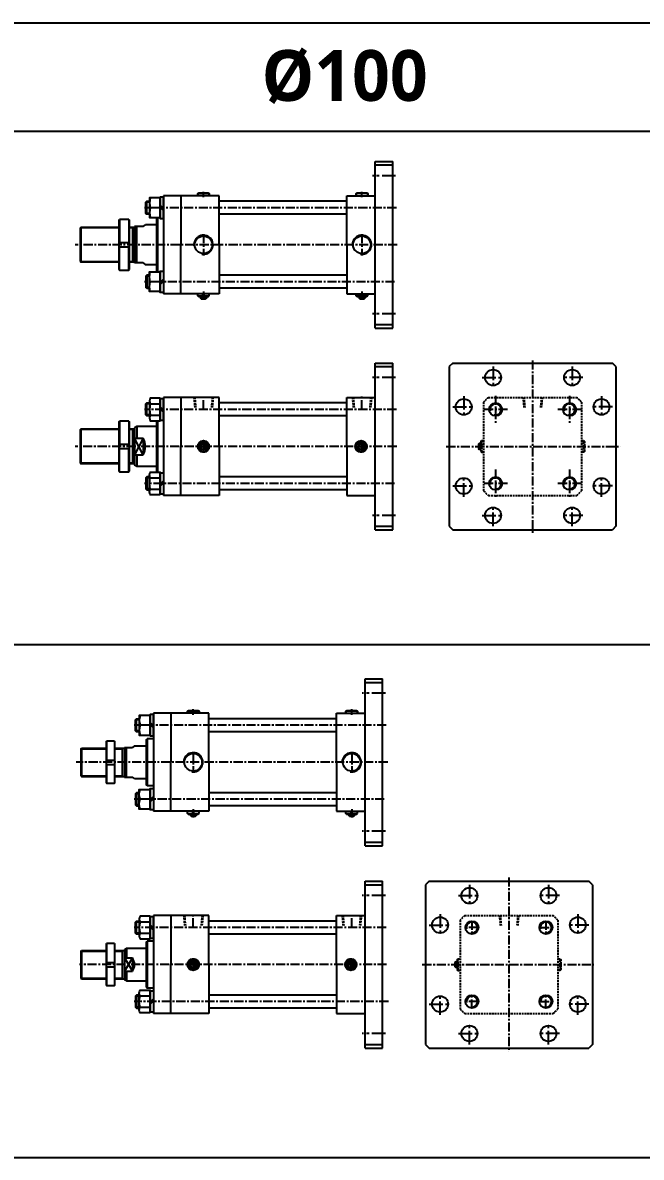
# Model space of a CAD drawing. Extents: x -819 to 29893, y -8942 to 9886.
# Drawn here: x 3051 to 3905, y 2786 to 4350 of the extents above; entities that cross this region are included whole.
import ezdxf

# ---------------------------------------------------------------- set-up
doc = ezdxf.new("R2010")
doc.units = 0
doc.header["$LTSCALE"] = 10
doc.header["$MEASUREMENT"] = 0
for name, pattern in [('CENTER', [2, 1.25, -0.25, 0.25, -0.25]), ('CENTERX2', [4, 2.5, -0.5, 0.5, -0.5]), ('HIDDEN', [0.375, 0.25, -0.125])]:
    doc.linetypes.add(name, pattern=pattern)
doc.layers.get('0').update_dxf_attribs({"linetype": 'CONTINUOUS'})
doc.layers.get('DEFPOINTS').update_dxf_attribs({"linetype": 'CONTINUOUS'})
for name, color, linetype in [('CEN', 1, 'CENTERX2'), ('CENTER', 1, 'CENTER'), ('Line', 7, 'CONTINUOUS'), ('ML', 7, 'CONTINUOUS'), ('THIN', 3, 'CONTINUOUS'), ('외형선', 3, 'CONTINUOUS'), ('중심선', 1, 'CENTER')]:
    doc.layers.add(name, color=color, linetype=linetype)
doc.styles.add('문자', font='romans.shx')

msp = doc.modelspace()

# ---------------------------------------------------------------- linework, layer by layer
for p, q in [((0, 4349.7), (5072.2, 4349.7)), ((5072.2, 4199.7), (0, 4199.7)), ((0, 3492.7), (5072.2, 3492.7)), ((0, 2785.7), (5072.2, 2785.7))]:
    msp.add_line(p, q)
at = {"layer": 'CEN', "color": 1, "linetype": 'CENTER', "ltscale": 1.5}
for p, q in [((3565.8, 4138.6), (3533.8, 4138.6)), ((3565.8, 3948.6), (3533.8, 3948.6)), ((3700.2, 3875.6), (3700.2, 3845.6)), ((3809.2, 3875.6), (3809.2, 3845.6)), ((3565.8, 3860.6), (3533.8, 3860.6)), ((3685.2, 3860.6), (3715.2, 3860.6)), ((3824.2, 3860.6), (3794.2, 3860.6)), ((3659.7, 3835.1), (3659.7, 3805.1)), ((3849.7, 3835.1), (3849.7, 3805.1)), ((3644.7, 3820.1), (3674.7, 3820.1)), ((3864.7, 3820.1), (3834.7, 3820.1)), ((3659.7, 3696.1), (3659.7, 3726.1)), ((3849.7, 3696.1), (3849.7, 3726.1)), ((3644.7, 3711.1), (3674.7, 3711.1)), ((3864.7, 3711.1), (3834.7, 3711.1)), ((3700.2, 3655.6), (3700.2, 3685.6)), ((3809.2, 3655.6), (3809.2, 3685.6)), ((3565.8, 3670.6), (3533.8, 3670.6)), ((3685.2, 3670.6), (3715.2, 3670.6)), ((3824.2, 3670.6), (3794.2, 3670.6)), ((3551.7, 3425.3), (3519.7, 3425.3)), ((3551.7, 3235.3), (3519.7, 3235.3)), ((3667.6, 3161.4), (3667.6, 3131.4)), ((3776.6, 3161.4), (3776.6, 3131.4)), ((3551.7, 3146.4), (3519.7, 3146.4)), ((3652.6, 3146.4), (3682.6, 3146.4)), ((3791.6, 3146.4), (3761.6, 3146.4)), ((3627.1, 3120.9), (3627.1, 3090.9)), ((3817.1, 3120.9), (3817.1, 3090.9)), ((3612.1, 3105.9), (3642.1, 3105.9)), ((3832.1, 3105.9), (3802.1, 3105.9)), ((3627.1, 2981.9), (3627.1, 3011.9)), ((3817.1, 2981.9), (3817.1, 3011.9)), ((3612.1, 2996.9), (3642.1, 2996.9)), ((3832.1, 2996.9), (3802.1, 2996.9)), ((3551.7, 2956.4), (3519.7, 2956.4)), ((3652.6, 2956.4), (3682.6, 2956.4)), ((3667.6, 2941.4), (3667.6, 2971.4)), ((3791.6, 2956.4), (3761.6, 2956.4)), ((3776.6, 2941.4), (3776.6, 2971.4))]:
    msp.add_line(p, q, dxfattribs=at)
at = {"layer": 'CENTER'}
for p, q in [((3703.7, 3835.6), (3703.7, 3797.7)), ((3805.7, 3835.6), (3805.7, 3797.7)), ((3720.2, 3816.6), (3687.3, 3816.6)), ((3822.2, 3816.6), (3789.3, 3816.6)), ((3703.7, 3733.6), (3703.7, 3695.7)), ((3805.7, 3733.6), (3805.7, 3695.7)), ((3720.2, 3714.6), (3687.3, 3714.6)), ((3822.2, 3714.6), (3789.3, 3714.6)), ((3679.3, 3102.4), (3662.9, 3102.4)), ((3671.1, 3111.8), (3671.1, 3092.9)), ((3764.9, 3102.4), (3781.3, 3102.4)), ((3773.1, 3111.8), (3773.1, 3092.9)), ((3671.1, 2990.9), (3671.1, 3009.8)), ((3773.1, 2990.9), (3773.1, 3009.8)), ((3679.3, 3000.4), (3662.9, 3000.4)), ((3764.9, 3000.4), (3781.3, 3000.4))]:
    msp.add_line(p, q, dxfattribs=at)
at = {"layer": 'DEFPOINTS', "color": 0, "linetype": 'ByBlock'}
for p in [(3561.8, 3880.6), (3547.7, 3166.4)]:
    msp.add_point(p, dxfattribs=at)
at = {"layer": 'Line', "color": 6, "linetype": 'HIDDEN'}
for p, q in [((3287.6, 3833.1), (3288.9, 3819.1)), ((3288.8, 3833.1), (3290.1, 3818.6)), ((3312.9, 3833.1), (3311.6, 3818.6)), ((3314.1, 3833.1), (3312.8, 3819.1)), ((3506.1, 3833.1), (3507.4, 3819.1)), ((3507.3, 3833.1), (3508.6, 3818.6)), ((3531.4, 3833.1), (3530.1, 3818.6)), ((3532.6, 3833.1), (3531.3, 3819.1)), ((3741.5, 3833.1), (3742.7, 3819.1)), ((3742.7, 3833.1), (3743.9, 3818.6)), ((3766.8, 3833.1), (3765.5, 3818.6)), ((3767.9, 3833.1), (3766.7, 3819.1)), ((3273.5, 3118.9), (3274.7, 3104.9)), ((3274.7, 3118.9), (3275.9, 3104.3)), ((3298.8, 3118.9), (3297.5, 3104.3)), ((3299.9, 3118.9), (3298.7, 3104.9)), ((3492, 3118.9), (3493.2, 3104.9)), ((3493.2, 3118.9), (3494.4, 3104.3)), ((3517.3, 3118.9), (3516, 3104.3)), ((3518.4, 3118.9), (3517.2, 3104.9)), ((3708.9, 3118.9), (3710.1, 3104.9)), ((3710.1, 3118.9), (3711.3, 3104.3)), ((3734.2, 3118.9), (3732.9, 3104.3)), ((3735.3, 3118.9), (3734.1, 3104.9))]:
    msp.add_line(p, q, dxfattribs=at)
at = {"layer": 'ML'}
for p, q in [((3537.8, 4158.6), (3561.8, 4158.6)), ((3537.8, 4153.6), (3561.8, 4153.6)), ((3561.8, 3928.6), (3561.8, 4158.6)), ((3292.8, 4114.1), (3293.8, 4115.1)), ((3308.8, 4114.1), (3292.8, 4114.1)), ((3292.8, 4111.1), (3292.8, 4114.1)), ((3293.8, 4115.1), (3307.8, 4115.1)), ((3307.8, 4115.1), (3308.8, 4114.1)), ((3308.8, 4114.1), (3308.8, 4111.1)), ((3511.3, 4114.1), (3512.3, 4115.1)), ((3527.3, 4114.1), (3511.3, 4114.1)), ((3511.3, 4111.1), (3511.3, 4114.1)), ((3512.3, 4115.1), (3526.3, 4115.1)), ((3526.3, 4115.1), (3527.3, 4114.1)), ((3527.3, 4114.1), (3527.3, 4111.1)), ((3222.6, 4085.6), (3222.6, 4103.6)), ((3241.2, 4098.2), (3245.8, 4093.6)), ((3245.8, 4111.1), (3245.8, 3976.1)), ((3269.8, 4111.1), (3245.8, 4111.1)), ((3504.9, 4111.1), (3531.3, 4111.1)), ((3241.2, 4094.6), (3227.5, 4094.6)), ((3241.2, 4095.6), (3245.8, 4091)), ((3130.8, 4066.6), (3131.8, 4067.6)), ((3130.8, 4066.6), (3130.8, 4020.6)), ((3131.8, 4067.6), (3131.8, 4019.6)), ((3183.9, 4077.6), (3184.9, 4078.6)), ((3183.9, 4077.6), (3183.9, 4009.6)), ((3184.9, 4078.6), (3184.9, 4046.6)), ((3197.9, 4078.6), (3184.9, 4078.6)), ((3197.9, 4078.6), (3197.9, 4046.6)), ((3197.9, 4078.6), (3198.9, 4077.6)), ((3198.9, 4009.6), (3198.9, 4077.6)), ((3202.8, 4067.6), (3202.8, 4019.6)), ((3205.8, 4068.6), (3205.8, 4018.6)), ((3208.8, 4018.6), (3208.8, 4068.6)), ((3217.8, 4068.6), (3220.8, 4071.1)), ((3235.8, 4081.1), (3235.8, 4006.1)), ((3237.3, 4081.1), (3237.3, 4006.1)), ((3183.9, 4046.6), (3198.9, 4046.6)), ((3183.9, 4040.6), (3198.9, 4040.6)), ((3184.9, 4008.6), (3184.9, 4040.6)), ((3197.9, 4008.6), (3197.9, 4040.6)), ((3130.8, 4020.6), (3131.8, 4019.6)), ((3183.9, 4009.6), (3184.9, 4008.6)), ((3184.9, 4008.6), (3197.9, 4008.6)), ((3197.9, 4008.6), (3198.9, 4009.6)), ((3217.8, 4018.6), (3220.8, 4016.1)), ((3222.6, 4001.6), (3222.6, 3983.6)), ((3241.2, 3992.6), (3227.5, 3992.6)), ((3241.2, 3991.6), (3245.8, 3996.2)), ((3241.2, 3989), (3245.8, 3993.6)), ((3269.8, 3976.1), (3245.8, 3976.1)), ((3292.8, 3973.1), (3292.8, 3976.1)), ((3292.8, 3973.1), (3300, 3973.1)), ((3293.8, 3972.1), (3292.8, 3973.1)), ((3300, 3972.1), (3300, 3976.1)), ((3301.7, 3972.1), (3301.7, 3976.1)), ((3301.7, 3973.1), (3308.8, 3973.1)), ((3307.8, 3972.1), (3308.8, 3973.1)), ((3308.8, 3973.1), (3308.8, 3976.1)), ((3511.3, 3973.1), (3511.3, 3976.1)), ((3512.3, 3972.1), (3511.3, 3973.1)), ((3511.3, 3973.1), (3518.5, 3973.1)), ((3518.5, 3972.1), (3518.5, 3976.1)), ((3520.2, 3972.1), (3520.2, 3976.1)), ((3520.2, 3973.1), (3527.3, 3973.1)), ((3526.3, 3972.1), (3527.3, 3973.1)), ((3527.3, 3973.1), (3527.3, 3976.1)), ((3293.8, 3972.1), (3307.8, 3972.1)), ((3296.8, 3972.1), (3296.8, 3970.1)), ((3296.8, 3970.1), (3304.8, 3970.1)), ((3297.8, 3969.1), (3296.8, 3970.1)), ((3297.8, 3969.1), (3303.8, 3969.1)), ((3303.8, 3969.1), (3304.8, 3970.1)), ((3304.8, 3972.1), (3304.8, 3970.1)), ((3512.3, 3972.1), (3526.3, 3972.1)), ((3515.3, 3972.1), (3515.3, 3970.1)), ((3515.3, 3970.1), (3523.3, 3970.1)), ((3516.3, 3969.1), (3515.3, 3970.1)), ((3516.3, 3969.1), (3522.3, 3969.1)), ((3522.3, 3969.1), (3523.3, 3970.1)), ((3523.3, 3972.1), (3523.3, 3970.1)), ((3537.8, 3933.6), (3561.8, 3933.6)), ((3537.8, 3928.6), (3561.8, 3928.6)), ((3537.8, 3880.6), (3561.8, 3880.6)), ((3561.8, 3650.6), (3561.8, 3880.6)), ((3644.7, 3880.6), (3639.7, 3875.6)), ((3644.7, 3880.6), (3864.7, 3880.6)), ((3869.7, 3875.6), (3864.7, 3880.6)), ((3537.8, 3875.6), (3561.8, 3875.6)), ((3639.7, 3875.6), (3639.7, 3655.6)), ((3869.7, 3875.6), (3869.7, 3655.6)), ((3269.8, 3833.1), (3245.8, 3833.1)), ((3245.8, 3833.1), (3245.8, 3698.1)), ((3504.9, 3833.1), (3531.3, 3833.1)), ((3222.6, 3807.6), (3222.6, 3825.6)), ((3226.2, 3828.3), (3226.2, 3804.9)), ((3227.5, 3824.4), (3241.2, 3824.4)), ((3241.2, 3820.2), (3245.8, 3815.6)), ((3241.2, 3817.6), (3245.8, 3813)), ((3183.9, 3799.6), (3184.9, 3800.6)), ((3197.9, 3800.6), (3184.9, 3800.6)), ((3184.9, 3800.6), (3184.9, 3768.6)), ((3197.9, 3800.6), (3198.9, 3799.6)), ((3197.9, 3800.6), (3197.9, 3768.6)), ((3227.5, 3808.8), (3241.2, 3808.8)), ((3235.8, 3801), (3235.8, 3730.2)), ((3237.3, 3801), (3237.3, 3730.2)), ((3130.8, 3788.6), (3131.8, 3789.6)), ((3130.8, 3788.6), (3130.8, 3742.6)), ((3131.8, 3789.6), (3131.8, 3741.6)), ((3183.9, 3799.6), (3183.9, 3731.6)), ((3198.9, 3731.6), (3198.9, 3799.6)), ((3202.8, 3789.6), (3202.8, 3741.6)), ((3208.8, 3793.1), (3205.8, 3791.4)), ((3205.8, 3791.4), (3205.8, 3739.9)), ((3208.8, 3793.1), (3208.8, 3777.2)), ((3205.8, 3777.2), (3217.8, 3777.2)), ((3217.8, 3777.2), (3217.8, 3754.1)), ((3300, 3772.6), (3293.9, 3766.5)), ((3301.7, 3772.6), (3307.8, 3766.5)), ((3517.3, 3772.6), (3511.1, 3766.5)), ((3518.9, 3772.6), (3525, 3766.5)), ((3183.9, 3768.6), (3198.9, 3768.6)), ((3183.9, 3762.6), (3198.9, 3762.6)), ((3184.9, 3730.6), (3184.9, 3762.6)), ((3197.9, 3730.6), (3197.9, 3762.6)), ((3205.8, 3754.1), (3217.8, 3754.1)), ((3208.8, 3754.1), (3208.8, 3738.1)), ((3293.9, 3764.8), (3300, 3758.7)), ((3307.8, 3764.8), (3301.7, 3758.7)), ((3511.1, 3764.8), (3517.3, 3758.7)), ((3525, 3764.8), (3518.9, 3758.7)), ((3130.8, 3742.6), (3131.8, 3741.6)), ((3208.8, 3738.1), (3205.8, 3739.9)), ((3183.9, 3731.6), (3184.9, 3730.6)), ((3184.9, 3730.6), (3197.9, 3730.6)), ((3197.9, 3730.6), (3198.9, 3731.6)), ((3222.6, 3723.6), (3222.6, 3705.6)), ((3226.2, 3702.9), (3226.2, 3726.3)), ((3227.5, 3722.4), (3241.2, 3722.4)), ((3227.5, 3706.8), (3241.2, 3706.8)), ((3241.2, 3713.6), (3245.8, 3718.2)), ((3241.2, 3711), (3245.8, 3715.6)), ((3269.8, 3698.1), (3245.8, 3698.1)), ((3537.8, 3655.6), (3561.8, 3655.6)), ((3537.8, 3650.6), (3561.8, 3650.6)), ((3639.7, 3655.6), (3644.7, 3650.6)), ((3644.7, 3650.6), (3864.7, 3650.6)), ((3869.7, 3655.6), (3864.7, 3650.6)), ((3523.7, 3445.3), (3547.7, 3445.3)), ((3547.7, 3215.3), (3547.7, 3445.3)), ((3523.7, 3440.3), (3547.7, 3440.3)), ((3231.7, 3397.8), (3231.7, 3262.8)), ((3255.7, 3397.8), (3231.7, 3397.8)), ((3278.7, 3400.8), (3279.7, 3401.8)), ((3294.7, 3400.8), (3278.7, 3400.8)), ((3278.7, 3397.8), (3278.7, 3400.8)), ((3279.7, 3401.8), (3293.7, 3401.8)), ((3293.7, 3401.8), (3294.7, 3400.8)), ((3294.7, 3400.8), (3294.7, 3397.8)), ((3490.7, 3397.8), (3517.2, 3397.8)), ((3497.2, 3400.8), (3498.2, 3401.8)), ((3513.2, 3400.8), (3497.2, 3400.8)), ((3497.2, 3397.8), (3497.2, 3400.8)), ((3498.2, 3401.8), (3512.2, 3401.8)), ((3512.2, 3401.8), (3513.2, 3400.8)), ((3513.2, 3400.8), (3513.2, 3397.8)), ((3208.5, 3372.3), (3208.5, 3390.3)), ((3227.1, 3381.3), (3213.3, 3381.3)), ((3227.1, 3384.9), (3231.7, 3380.3)), ((3227.1, 3382.3), (3231.7, 3377.7)), ((3221.7, 3361.3), (3223.2, 3362.8)), ((3223.2, 3362.8), (3223.2, 3297.8)), ((3131.7, 3348.8), (3132.7, 3349.8)), ((3131.7, 3348.8), (3131.7, 3311.8)), ((3132.7, 3349.8), (3132.7, 3310.8)), ((3166.6, 3358.8), (3167.1, 3359.3)), ((3166.6, 3358.8), (3166.6, 3301.8)), ((3167.1, 3359.3), (3167.1, 3333.3)), ((3178.1, 3359.3), (3167.1, 3359.3)), ((3178.1, 3359.3), (3178.1, 3333.3)), ((3178.1, 3359.3), (3178.6, 3358.8)), ((3178.6, 3301.8), (3178.6, 3358.8)), ((3188.7, 3349.8), (3188.7, 3310.8)), ((3191.7, 3350.8), (3191.7, 3309.8)), ((3194.7, 3309.8), (3194.7, 3350.8)), ((3205.7, 3352.8), (3202.7, 3350.8)), ((3221.7, 3361.3), (3221.7, 3299.3)), ((3166.6, 3333.3), (3178.6, 3333.3)), ((3166.6, 3327.3), (3178.6, 3327.3)), ((3167.1, 3327.3), (3167.1, 3301.3)), ((3178.1, 3327.3), (3178.1, 3301.3)), ((3131.7, 3311.8), (3132.7, 3310.8)), ((3166.6, 3301.8), (3167.1, 3301.3)), ((3167.1, 3301.3), (3178.1, 3301.3)), ((3178.1, 3301.3), (3178.6, 3301.8)), ((3205.7, 3307.8), (3202.7, 3309.8)), ((3208.5, 3288.3), (3208.5, 3270.3)), ((3223.2, 3297.8), (3221.7, 3299.3)), ((3227.1, 3279.3), (3213.3, 3279.3)), ((3227.1, 3278.3), (3231.7, 3282.9)), ((3227.1, 3275.7), (3231.7, 3280.3)), ((3255.7, 3262.8), (3231.7, 3262.8)), ((3278.7, 3259.8), (3278.7, 3262.8)), ((3278.7, 3259.8), (3285.9, 3259.8)), ((3279.7, 3258.8), (3278.7, 3259.8)), ((3279.7, 3258.8), (3293.7, 3258.8)), ((3282.7, 3258.8), (3282.7, 3256.8)), ((3282.7, 3256.8), (3290.7, 3256.8)), ((3283.7, 3255.8), (3282.7, 3256.8)), ((3283.7, 3255.8), (3289.7, 3255.8)), ((3285.9, 3258.8), (3285.9, 3262.8)), ((3287.5, 3258.8), (3287.5, 3262.8)), ((3287.5, 3259.8), (3294.7, 3259.8)), ((3289.7, 3255.8), (3290.7, 3256.8)), ((3290.7, 3258.8), (3290.7, 3256.8)), ((3293.7, 3258.8), (3294.7, 3259.8)), ((3294.7, 3259.8), (3294.7, 3262.8)), ((3497.2, 3259.8), (3497.2, 3262.8)), ((3498.2, 3258.8), (3497.2, 3259.8)), ((3497.2, 3259.8), (3504.4, 3259.8)), ((3498.2, 3258.8), (3512.2, 3258.8)), ((3501.2, 3258.8), (3501.2, 3256.8)), ((3501.2, 3256.8), (3509.2, 3256.8)), ((3502.2, 3255.8), (3501.2, 3256.8)), ((3502.2, 3255.8), (3508.2, 3255.8)), ((3504.4, 3258.8), (3504.4, 3262.8)), ((3506, 3258.8), (3506, 3262.8)), ((3506, 3259.8), (3513.2, 3259.8)), ((3508.2, 3255.8), (3509.2, 3256.8)), ((3509.2, 3258.8), (3509.2, 3256.8)), ((3512.2, 3258.8), (3513.2, 3259.8)), ((3513.2, 3259.8), (3513.2, 3262.8)), ((3523.7, 3220.3), (3547.7, 3220.3)), ((3523.7, 3215.3), (3547.7, 3215.3)), ((3523.7, 3166.4), (3547.7, 3166.4)), ((3523.7, 3161.4), (3547.7, 3161.4)), ((3547.7, 2936.4), (3547.7, 3166.4)), ((3612.1, 3166.4), (3607.1, 3161.4)), ((3607.1, 3161.4), (3607.1, 2941.4)), ((3612.1, 3166.4), (3832.1, 3166.4)), ((3837.1, 3161.4), (3832.1, 3166.4)), ((3837.1, 3161.4), (3837.1, 2941.4)), ((3212.1, 3114.1), (3212.1, 3090.7)), ((3255.7, 3118.9), (3231.7, 3118.9)), ((3231.7, 3118.9), (3231.7, 2983.9)), ((3490.7, 3118.9), (3517.2, 3118.9)), ((3208.5, 3093.4), (3208.5, 3111.4)), ((3213.3, 3110.2), (3227.1, 3110.2)), ((3227.1, 3106), (3231.7, 3101.4)), ((3227.1, 3103.4), (3231.7, 3098.8)), ((3213.3, 3094.6), (3227.1, 3094.6)), ((3221.7, 3082.4), (3223.2, 3083.9)), ((3221.7, 3082.4), (3221.7, 3020.4)), ((3223.2, 3083.9), (3223.2, 3018.9)), ((3131.7, 3069.9), (3132.7, 3070.9)), ((3131.7, 3069.9), (3131.7, 3032.9)), ((3132.7, 3070.9), (3132.7, 3031.9)), ((3166.6, 3079.9), (3167.1, 3080.4)), ((3166.6, 3079.9), (3166.6, 3022.9)), ((3167.1, 3080.4), (3167.1, 3054.4)), ((3178.1, 3080.4), (3167.1, 3080.4)), ((3178.1, 3080.4), (3178.1, 3054.4)), ((3178.1, 3080.4), (3178.6, 3079.9)), ((3178.6, 3022.9), (3178.6, 3079.9)), ((3188.7, 3070.9), (3188.7, 3031.9)), ((3194.7, 3073.9), (3191.7, 3072.1)), ((3191.7, 3072.1), (3191.7, 3030.6)), ((3194.7, 3073.9), (3194.7, 3060.6)), ((3166.6, 3054.4), (3178.6, 3054.4)), ((3191.7, 3060.6), (3202.7, 3060.6)), ((3202.7, 3060.6), (3202.7, 3042.1)), ((3285.9, 3058.3), (3279.8, 3052.2)), ((3279.8, 3050.5), (3285.9, 3044.4)), ((3287.5, 3058.3), (3293.7, 3052.2)), ((3293.7, 3050.5), (3287.5, 3044.4)), ((3503.1, 3058.3), (3497, 3052.2)), ((3497, 3050.5), (3503.1, 3044.4)), ((3504.8, 3058.3), (3510.9, 3052.2)), ((3510.9, 3050.5), (3504.8, 3044.4)), ((3166.6, 3048.4), (3178.6, 3048.4)), ((3167.1, 3048.4), (3167.1, 3022.4)), ((3178.1, 3048.4), (3178.1, 3022.4)), ((3191.7, 3042.1), (3202.7, 3042.1)), ((3194.7, 3042.1), (3194.7, 3028.9)), ((3131.7, 3032.9), (3132.7, 3031.9)), ((3166.6, 3022.9), (3167.1, 3022.4)), ((3167.1, 3022.4), (3178.1, 3022.4)), ((3178.1, 3022.4), (3178.6, 3022.9)), ((3194.7, 3028.9), (3191.7, 3030.6)), ((3221.7, 3020.4), (3223.2, 3018.9)), ((3208.5, 3009.4), (3208.5, 2991.4)), ((3212.1, 2988.7), (3212.1, 3012.1)), ((3213.3, 3008.2), (3227.1, 3008.2)), ((3227.1, 2999.4), (3231.7, 3004)), ((3213.3, 2992.6), (3227.1, 2992.6)), ((3227.1, 2996.8), (3231.7, 3001.4)), ((3255.7, 2983.9), (3231.7, 2983.9)), ((3523.7, 2941.4), (3547.7, 2941.4)), ((3607.1, 2941.4), (3612.1, 2936.4)), ((3837.1, 2941.4), (3832.1, 2936.4)), ((3523.7, 2936.4), (3547.7, 2936.4)), ((3612.1, 2936.4), (3832.1, 2936.4))]:
    msp.add_line(p, q, dxfattribs=at)
at = {"layer": 'ML', "color": 2}
for p, q in [((3293.3, 4111.1), (3293.3, 4114.6)), ((3308.3, 4114.6), (3308.3, 4111.1)), ((3511.8, 4111.1), (3511.8, 4114.6)), ((3526.8, 4114.6), (3526.8, 4111.1)), ((3202.8, 4066.8), (3204.1, 4067.6)), ((3202.8, 4020.3), (3204.1, 4019.6)), ((3297.3, 3972.1), (3297.3, 3969.6)), ((3304.3, 3972.1), (3304.3, 3969.6)), ((3515.8, 3972.1), (3515.8, 3969.6)), ((3522.8, 3972.1), (3522.8, 3969.6)), ((3561.8, 3842.6), (3561.8, 3843)), ((3202.8, 3788.9), (3204.1, 3789.6)), ((3217.8, 3777.2), (3205.8, 3754.1)), ((3217.8, 3754.1), (3205.8, 3777.2)), ((3202.8, 3742.4), (3204.1, 3741.6)), ((3279.2, 3397.8), (3279.2, 3401.3)), ((3294.2, 3401.3), (3294.2, 3397.8)), ((3497.7, 3397.8), (3497.7, 3401.3)), ((3512.7, 3401.3), (3512.7, 3397.8)), ((3188.7, 3349), (3190, 3349.8)), ((3188.7, 3311.5), (3190, 3310.8)), ((3283.2, 3258.8), (3283.2, 3256.3)), ((3290.2, 3258.8), (3290.2, 3256.3)), ((3501.7, 3258.8), (3501.7, 3256.3)), ((3508.7, 3258.8), (3508.7, 3256.3)), ((3188.7, 3070.1), (3190, 3070.9)), ((3191.7, 3060.6), (3202.7, 3042.1)), ((3202.7, 3060.6), (3191.7, 3042.1)), ((3188.7, 3032.6), (3190, 3031.9))]:
    msp.add_line(p, q, dxfattribs=at)
at = {"layer": 'ML', "color": 1, "linetype": 'CENTER'}
for p, q in [((3300.8, 4109), (3300.8, 4116.7)), ((3519.3, 4109), (3519.3, 4116.7)), ((3300.8, 4058.1), (3300.8, 4029)), ((3519.3, 4058.1), (3519.3, 4029)), ((3300.8, 3979.1), (3300.8, 3967.5)), ((3519.3, 3979.1), (3519.3, 3967.5)), ((3754.7, 3884.1), (3754.7, 3645.8)), ((3300.8, 3817), (3300.8, 3834.9)), ((3519.3, 3817), (3519.3, 3834.9)), ((3300.8, 3774.4), (3300.8, 3756.8)), ((3518.1, 3774.4), (3518.1, 3756.8)), ((3292, 3765.6), (3309.6, 3765.6)), ((3509.3, 3765.6), (3526.9, 3765.6)), ((3635.7, 3765.6), (3875.9, 3765.6)), ((3286.7, 3395.7), (3286.7, 3403.4)), ((3505.2, 3395.7), (3505.2, 3403.4)), ((3286.7, 3344.8), (3286.7, 3315.8)), ((3505.2, 3344.8), (3505.2, 3315.8)), ((3286.7, 3265.8), (3286.7, 3254.2)), ((3505.2, 3265.8), (3505.2, 3254.2)), ((3722.1, 3171.6), (3722.1, 2931.4)), ((3286.7, 3102.7), (3286.7, 3120.6)), ((3505.2, 3102.7), (3505.2, 3120.6)), ((3277.9, 3051.4), (3295.5, 3051.4)), ((3286.7, 3060.2), (3286.7, 3042.6)), ((3495.2, 3051.4), (3512.8, 3051.4)), ((3504, 3060.2), (3504, 3042.6)), ((3602.6, 3051.4), (3839.1, 3051.4))]:
    msp.add_line(p, q, dxfattribs=at)
at = {"layer": 'ML', "color": 6, "linetype": 'HIDDEN'}
for p, q in [((3693.7, 3833.1), (3815.7, 3833.1)), ((3687.2, 3826.7), (3687.2, 3704.6)), ((3822.2, 3826.7), (3822.2, 3704.6)), ((3680.2, 3768.6), (3681.2, 3769.6)), ((3683.2, 3769.6), (3681.2, 3769.6)), ((3681.2, 3769.6), (3681.2, 3761.6)), ((3683.2, 3772.6), (3684.2, 3773.6)), ((3683.2, 3772.6), (3683.2, 3758.6)), ((3684.2, 3773.6), (3687.2, 3773.6)), ((3684.2, 3773.6), (3684.2, 3766.5)), ((3822.2, 3773.6), (3825.2, 3773.6)), ((3822.2, 3773.1), (3825.7, 3773.1)), ((3825.2, 3757.6), (3825.2, 3773.6)), ((3825.2, 3773.6), (3826.2, 3772.6)), ((3826.2, 3772.6), (3826.2, 3758.6)), ((3680.2, 3768.6), (3680.2, 3762.6)), ((3680.2, 3762.6), (3681.2, 3761.6)), ((3683.2, 3769.1), (3680.7, 3769.1)), ((3683.2, 3762.1), (3680.7, 3762.1)), ((3683.2, 3761.6), (3681.2, 3761.6)), ((3683.2, 3766.5), (3687.2, 3766.5)), ((3683.2, 3764.8), (3687.2, 3764.8)), ((3683.2, 3758.6), (3684.2, 3757.6)), ((3684.2, 3764.8), (3684.2, 3757.6)), ((3684.2, 3757.6), (3687.2, 3757.6)), ((3825.7, 3758.1), (3822.2, 3758.1)), ((3825.2, 3757.6), (3822.2, 3757.6)), ((3826.2, 3758.6), (3825.2, 3757.6)), ((3693.7, 3698.1), (3815.7, 3698.1)), ((3654.6, 3112.4), (3654.6, 2990.3)), ((3661.1, 3118.9), (3783.2, 3118.9)), ((3789.6, 3112.4), (3789.6, 2990.3)), ((3647.6, 3054.4), (3648.6, 3055.4)), ((3647.6, 3054.4), (3647.6, 3048.4)), ((3650.6, 3054.9), (3648.1, 3054.9)), ((3650.6, 3055.4), (3648.6, 3055.4)), ((3648.6, 3055.4), (3648.6, 3047.4)), ((3650.6, 3058.4), (3651.6, 3059.4)), ((3650.6, 3058.4), (3650.6, 3044.4)), ((3650.6, 3052.2), (3654.6, 3052.2)), ((3650.6, 3050.5), (3654.6, 3050.5)), ((3651.6, 3059.4), (3654.6, 3059.4)), ((3651.6, 3059.4), (3651.6, 3052.2)), ((3651.6, 3050.5), (3651.6, 3043.4)), ((3789.6, 3059.4), (3792.6, 3059.4)), ((3789.6, 3058.9), (3793.1, 3058.9)), ((3792.6, 3043.4), (3792.6, 3059.4)), ((3792.6, 3059.4), (3793.6, 3058.4)), ((3793.6, 3058.4), (3793.6, 3044.4)), ((3647.6, 3048.4), (3648.6, 3047.4)), ((3650.6, 3047.9), (3648.1, 3047.9)), ((3650.6, 3047.4), (3648.6, 3047.4)), ((3650.6, 3044.4), (3651.6, 3043.4)), ((3651.6, 3043.4), (3654.6, 3043.4)), ((3793.1, 3043.9), (3789.6, 3043.9)), ((3792.6, 3043.4), (3789.6, 3043.4)), ((3793.6, 3044.4), (3792.6, 3043.4)), ((3661.1, 2983.9), (3783.2, 2983.9))]:
    msp.add_line(p, q, dxfattribs=at)
at = {"layer": 'ML'}
for points in [[(3226.2, 4085.6), (3222.6, 4085.6), (3221.2, 4086.9), (3221.2, 4102.2), (3222.6, 4103.6), (3226.2, 4103.6)], [(3245.8, 4079.8), (3245.8, 4109.4), (3241.2, 4109.4), (3241.2, 4079.8), (3245.8, 4079.8)], [(3245.8, 4007.4), (3245.8, 3977.8), (3241.2, 3977.8), (3241.2, 4007.4), (3245.8, 4007.4)], [(3226.2, 4001.6), (3222.6, 4001.6), (3221.2, 4000.2), (3221.2, 3984.9), (3222.6, 3983.6), (3226.2, 3983.6)], [(3226.2, 3807.6), (3222.6, 3807.6), (3221.2, 3809), (3221.2, 3824.3), (3222.6, 3825.6), (3226.2, 3825.6)], [(3245.8, 3801.8), (3245.8, 3831.4), (3241.2, 3831.4), (3241.2, 3801.8), (3245.8, 3801.8)], [(3226.2, 3723.6), (3222.6, 3723.6), (3221.2, 3722.3), (3221.2, 3707), (3222.6, 3705.6), (3226.2, 3705.6)], [(3245.8, 3729.4), (3245.8, 3699.8), (3241.2, 3699.8), (3241.2, 3729.4), (3245.8, 3729.4)], [(3231.7, 3366.5), (3231.7, 3396.1), (3227.1, 3396.1), (3227.1, 3366.5), (3231.7, 3366.5)], [(3212.1, 3372.3), (3208.5, 3372.3), (3207.1, 3373.7), (3207.1, 3388.9), (3208.5, 3390.3), (3212.1, 3390.3)], [(3212.1, 3288.3), (3208.5, 3288.3), (3207.1, 3286.9), (3207.1, 3271.7), (3208.5, 3270.3), (3212.1, 3270.3)], [(3231.7, 3294.1), (3231.7, 3264.5), (3227.1, 3264.5), (3227.1, 3294.1), (3231.7, 3294.1)], [(3231.7, 3087.6), (3231.7, 3117.2), (3227.1, 3117.2), (3227.1, 3087.6), (3231.7, 3087.6)], [(3212.1, 3093.4), (3208.5, 3093.4), (3207.1, 3094.7), (3207.1, 3110), (3208.5, 3111.4), (3212.1, 3111.4)], [(3212.1, 3009.4), (3208.5, 3009.4), (3207.1, 3008), (3207.1, 2992.7), (3208.5, 2991.4), (3212.1, 2991.4)], [(3231.7, 3015.2), (3231.7, 2985.6), (3227.1, 2985.6), (3227.1, 3015.2), (3231.7, 3015.2)]]:
    msp.add_lwpolyline(points, dxfattribs=at)
for points in [[(3227.5, 4108.1, 0.178633), (3227.5, 4094.6, 0.178633), (3227.5, 4081.1)], [(3227.5, 3979.1, -0.178633), (3227.5, 3992.6, -0.178633), (3227.5, 4006.1)], [(3241.2, 3832.2), (3227.5, 3832.2, 0.309401), (3227.5, 3824.4, 0.154701), (3227.5, 3808.8, 0.309401), (3227.5, 3801), (3241.2, 3801), (3241.2, 3832.2)], [(3241.2, 3699), (3227.5, 3699, -0.309401), (3227.5, 3706.8, -0.154701), (3227.5, 3722.4, -0.309401), (3227.5, 3730.2), (3241.2, 3730.2), (3241.2, 3699)], [(3213.3, 3394.8, 0.178633), (3213.3, 3381.3, 0.178633), (3213.3, 3367.8)], [(3213.3, 3265.8, -0.178633), (3213.3, 3279.3, -0.178633), (3213.3, 3292.8)], [(3227.1, 3118), (3213.3, 3118, 0.309401), (3213.3, 3110.2, 0.154701), (3213.3, 3094.6, 0.309401), (3213.3, 3086.8), (3227.1, 3086.8), (3227.1, 3118)], [(3227.1, 2984.8), (3213.3, 2984.8, -0.309401), (3213.3, 2992.6, -0.154701), (3213.3, 3008.2, -0.309401), (3213.3, 3016), (3227.1, 3016), (3227.1, 2984.8)]]:
    msp.add_lwpolyline(points, format="xyb", dxfattribs=at)
for points in [[(3241.2, 4108.1), (3226.2, 4108.1), (3226.2, 4081.1), (3241.2, 4081.1)], [(3241.2, 3979.1), (3226.2, 3979.1), (3226.2, 4006.1), (3241.2, 4006.1)], [(3227.1, 3394.8), (3212.1, 3394.8), (3212.1, 3367.8), (3227.1, 3367.8)], [(3227.1, 3265.8), (3212.1, 3265.8), (3212.1, 3292.8), (3227.1, 3292.8)]]:
    msp.add_lwpolyline(points, close=True, dxfattribs=at)
for centre, radius in [((3300.8, 4043.6), 12.1), ((3519.3, 4043.6), 12.1), ((3700.2, 3860.6), 11), ((3809.2, 3860.6), 11), ((3659.7, 3820.1), 11), ((3703.7, 3816.6), 9), ((3805.7, 3816.6), 9), ((3849.7, 3820.1), 11), ((3300.8, 3765.6), 8), ((3300.8, 3765.6), 7), ((3300.8, 3765.6), 4), ((3518.1, 3765.6), 8), ((3518.1, 3765.6), 7), ((3518.1, 3765.6), 4), ((3703.7, 3714.6), 9), ((3805.7, 3714.6), 9), ((3659.7, 3711.1), 11), ((3849.7, 3711.1), 11), ((3700.2, 3670.6), 11), ((3809.2, 3670.6), 11), ((3286.7, 3330.3), 12.1), ((3505.2, 3330.3), 12.1), ((3667.6, 3146.4), 11), ((3776.6, 3146.4), 11), ((3627.1, 3105.9), 11), ((3817.1, 3105.9), 11), ((3671.1, 3102.4), 9), ((3773.1, 3102.4), 9), ((3286.7, 3051.4), 8), ((3286.7, 3051.4), 7), ((3286.7, 3051.4), 4), ((3504, 3051.4), 8), ((3504, 3051.4), 7), ((3504, 3051.4), 4), ((3627.1, 2996.9), 11), ((3671.1, 3000.4), 9), ((3773.1, 3000.4), 9), ((3817.1, 2996.9), 11), ((3667.6, 2956.4), 11), ((3776.6, 2956.4), 11)]:
    msp.add_circle(centre, radius, dxfattribs=at)
at = {"layer": 'ML', "color": 2}
for centre, radius, start, end in [((3300.8, 4043.6), 13.2, 260.9473, 186.2259), ((3519.3, 4043.6), 13.2, 260.9473, 186.2259), ((3703.7, 3816.6), 7.65, 253.1213, 193.0698), ((3805.7, 3816.6), 7.65, 251.1433, 195.5304), ((3300.8, 3765.6), 7.5, 261.0124, 189.6973), ((3518.1, 3765.6), 7.5, 261.0124, 189.6973), ((3300.8, 3765.6), 3.5, 257.328, 189.2411), ((3518.1, 3765.6), 3.5, 257.328, 189.2411), ((3703.7, 3714.6), 7.65, 270, 189.4627), ((3805.7, 3714.6), 7.65, 258.8035, 190.4531), ((3286.7, 3330.3), 13.2, 260.9473, 186.2259), ((3505.2, 3330.3), 13.2, 260.9473, 186.2259), ((3671.1, 3102.4), 7.65, 258.1216, 192.6604), ((3773.1, 3102.4), 7.65, 257.8302, 192.2239), ((3286.7, 3051.4), 7.5, 261.0124, 189.6973), ((3286.7, 3051.4), 3.5, 257.328, 189.2411), ((3504, 3051.4), 7.5, 261.0124, 189.6973), ((3504, 3051.4), 3.5, 257.328, 189.2411), ((3671.1, 3000.4), 7.65, 253.1156, 190.6338), ((3773.1, 3000.4), 7.65, 250.8444, 189.6018)]:
    msp.add_arc(centre, radius, start, end, dxfattribs=at)
at = {"layer": 'ML', "color": 6, "linetype": 'HIDDEN'}
for centre, start, end in [((3754.7, 3765.6), 132.1186, 137.8814), ((3754.7, 3765.6), 42.1186, 47.8814), ((3754.7, 3765.6), 222.1186, 227.8814), ((3754.7, 3765.6), 312.1186, 317.8814), ((3722.1, 3051.4), 132.1186, 137.8814), ((3722.1, 3051.4), 42.1186, 47.8814), ((3722.1, 3051.4), 222.1186, 227.8814), ((3722.1, 3051.4), 312.1186, 317.8814)]:
    msp.add_arc(centre, 91, start, end, dxfattribs=at)
at = {"layer": 'ML'}
for centre, radius, start, end in [((3197.1, 3765.6), 23.7, 330.8896, 29.1104), ((3189.9, 3051.4), 15.8, 324.1474, 35.8526)]:
    msp.add_arc(centre, radius, start, end, dxfattribs=at)
at = {"layer": 'THIN', "color": 2}
for p, q in [((3226.2, 4102.2), (3221.2, 4102.2)), ((3226.2, 4086.9), (3221.2, 4086.9)), ((3226.2, 4000.2), (3221.2, 4000.2)), ((3226.2, 3984.9), (3221.2, 3984.9)), ((3226.2, 3824.3), (3221.2, 3824.3)), ((3226.2, 3809), (3221.2, 3809)), ((3226.2, 3722.3), (3221.2, 3722.3)), ((3226.2, 3707), (3221.2, 3707)), ((3212.1, 3388.9), (3207.1, 3388.9)), ((3212.1, 3373.7), (3207.1, 3373.7)), ((3212.1, 3286.9), (3207.1, 3286.9)), ((3212.1, 3271.7), (3207.1, 3271.7)), ((3212.1, 3110), (3207.1, 3110)), ((3212.1, 3094.7), (3207.1, 3094.7)), ((3212.1, 3008), (3207.1, 3008)), ((3212.1, 2992.7), (3207.1, 2992.7))]:
    msp.add_line(p, q, dxfattribs=at)
at = {"layer": '외형선', "color": 7}
for p, q in [((3537.8, 3928.6), (3537.8, 4158.6)), ((3322.3, 4111.1), (3269.8, 4111.1)), ((3269.8, 4111.1), (3269.8, 4043.6)), ((3322.3, 4043.6), (3322.3, 4111.1)), ((3498.3, 4111.1), (3537.8, 4111.1)), ((3498.3, 4043.6), (3498.3, 4111.1)), ((3269.8, 3976.1), (3269.8, 4043.6)), ((3322.3, 4043.6), (3322.3, 3976.1)), ((3498.3, 4043.6), (3498.3, 3976.1)), ((3322.3, 3976.1), (3269.8, 3976.1)), ((3498.3, 3976.1), (3537.8, 3976.1)), ((3537.8, 3650.6), (3537.8, 3880.6)), ((3269.8, 3833.1), (3269.8, 3765.6)), ((3322.3, 3833.1), (3269.8, 3833.1)), ((3322.3, 3765.6), (3322.3, 3833.1)), ((3498.3, 3833.1), (3537.8, 3833.1)), ((3498.3, 3765.6), (3498.3, 3833.1)), ((3269.8, 3698.1), (3269.8, 3765.6)), ((3322.3, 3765.6), (3322.3, 3698.1)), ((3498.3, 3765.6), (3498.3, 3698.1)), ((3322.3, 3698.1), (3269.8, 3698.1)), ((3498.3, 3698.1), (3537.8, 3698.1)), ((3523.7, 3215.3), (3523.7, 3445.3)), ((3308.2, 3397.8), (3255.7, 3397.8)), ((3255.7, 3397.8), (3255.7, 3330.3)), ((3308.2, 3330.3), (3308.2, 3397.8)), ((3484.2, 3397.8), (3523.7, 3397.8)), ((3484.2, 3330.3), (3484.2, 3397.8)), ((3255.7, 3262.8), (3255.7, 3330.3)), ((3308.2, 3330.3), (3308.2, 3262.8)), ((3484.2, 3330.3), (3484.2, 3262.8)), ((3308.2, 3262.8), (3255.7, 3262.8)), ((3484.2, 3262.8), (3523.7, 3262.8)), ((3523.7, 2936.4), (3523.7, 3166.4)), ((3255.7, 3118.9), (3255.7, 3051.4)), ((3308.2, 3118.9), (3255.7, 3118.9)), ((3308.2, 3051.4), (3308.2, 3118.9)), ((3484.2, 3118.9), (3523.7, 3118.9)), ((3484.2, 3051.4), (3484.2, 3118.9)), ((3255.7, 2983.9), (3255.7, 3051.4)), ((3308.2, 3051.4), (3308.2, 2983.9)), ((3484.2, 3051.4), (3484.2, 2983.9)), ((3308.2, 2983.9), (3255.7, 2983.9)), ((3484.2, 2983.9), (3523.7, 2983.9))]:
    msp.add_line(p, q, dxfattribs=at)
at = {"layer": '외형선', "color": 2, "linetype": 'Continuous'}
for p, q in [((3132, 3349), (3166.6, 3349)), ((3178.6, 3349), (3188.7, 3349)), ((3132, 3311.5), (3166.6, 3311.5)), ((3178.6, 3311.5), (3188.7, 3311.5)), ((3132, 3070.1), (3166.6, 3070.1)), ((3178.6, 3070.1), (3188.7, 3070.1)), ((3132, 3032.6), (3166.6, 3032.6)), ((3178.6, 3032.6), (3188.7, 3032.6))]:
    msp.add_line(p, q, dxfattribs=at)
at = {"layer": '외형선', "color": 7, "linetype": 'Continuous'}
for p, q in [((3132.7, 3349.8), (3166.6, 3349.8)), ((3178.6, 3349.8), (3191.7, 3349.8)), ((3191.7, 3350.8), (3202.7, 3350.8)), ((3205.7, 3352.8), (3221.7, 3352.8)), ((3132.7, 3310.8), (3166.6, 3310.8)), ((3178.6, 3310.8), (3191.7, 3310.8)), ((3191.7, 3309.8), (3202.7, 3309.8)), ((3205.7, 3307.8), (3221.7, 3307.8)), ((3132.7, 3070.9), (3166.6, 3070.9)), ((3178.6, 3070.9), (3191.7, 3070.9)), ((3194.7, 3073.9), (3221.7, 3073.9)), ((3132.7, 3031.9), (3166.6, 3031.9)), ((3178.6, 3031.9), (3191.7, 3031.9)), ((3194.7, 3028.9), (3221.7, 3028.9))]:
    msp.add_line(p, q, dxfattribs=at)
at = {"layer": '중심선', "color": 7, "linetype": 'Continuous'}
for p, q in [((3498.3, 4103.6), (3322.3, 4103.6)), ((3498.3, 4085.6), (3322.3, 4085.6)), ((3183.9, 4067.6), (3131.8, 4067.6)), ((3205.8, 4067.6), (3198.9, 4067.6)), ((3217.8, 4068.6), (3205.8, 4068.6)), ((3235.8, 4071.1), (3220.8, 4071.1)), ((3183.9, 4019.6), (3131.8, 4019.6)), ((3205.8, 4019.6), (3198.9, 4019.6)), ((3217.8, 4018.6), (3205.8, 4018.6)), ((3235.8, 4016.1), (3220.8, 4016.1)), ((3498.3, 4001.6), (3322.3, 4001.6)), ((3498.3, 3983.6), (3322.3, 3983.6)), ((3498.3, 3825.6), (3322.3, 3825.6)), ((3498.3, 3807.6), (3322.3, 3807.6)), ((3183.9, 3789.6), (3131.8, 3789.6)), ((3205.8, 3789.6), (3198.9, 3789.6)), ((3235.8, 3793.1), (3208.8, 3793.1)), ((3183.9, 3741.6), (3131.8, 3741.6)), ((3205.8, 3741.6), (3198.9, 3741.6)), ((3235.8, 3738.1), (3208.8, 3738.1)), ((3498.3, 3723.6), (3322.3, 3723.6)), ((3498.3, 3705.6), (3322.3, 3705.6)), ((3484.2, 3390.3), (3308.2, 3390.3)), ((3231.7, 3362.8), (3223.2, 3362.8)), ((3484.2, 3372.3), (3308.2, 3372.3)), ((3231.7, 3297.8), (3223.2, 3297.8)), ((3484.2, 3288.3), (3308.2, 3288.3)), ((3484.2, 3270.3), (3308.2, 3270.3)), ((3484.2, 3111.4), (3308.2, 3111.4)), ((3231.7, 3083.9), (3223.2, 3083.9)), ((3484.2, 3093.4), (3308.2, 3093.4)), ((3231.7, 3018.9), (3223.2, 3018.9)), ((3484.2, 3009.4), (3308.2, 3009.4)), ((3484.2, 2991.4), (3308.2, 2991.4))]:
    msp.add_line(p, q, dxfattribs=at)
at = {"layer": '중심선'}
for p, q in [((3566.8, 4094.6), (3219.5, 4094.6)), ((3568, 4043.6), (3123.9, 4043.6)), ((3564.2, 3992.6), (3219.6, 3992.6)), ((3566.8, 3816.6), (3219.5, 3816.6)), ((3567.3, 3765.6), (3123.9, 3765.6)), ((3564.2, 3714.6), (3219.6, 3714.6)), ((3552.7, 3381.3), (3205.4, 3381.3)), ((3554.9, 3330.3), (3125.2, 3330.3)), ((3550.1, 3279.3), (3205.4, 3279.3)), ((3552.7, 3102.4), (3205.4, 3102.4)), ((3553.4, 3051.4), (3129.7, 3051.4)), ((3555.8, 3000.4), (3205.4, 3000.4))]:
    msp.add_line(p, q, dxfattribs=at)
at = {"layer": '중심선', "color": 2, "linetype": 'Continuous'}
for p, q in [((3183.9, 4066.8), (3131.1, 4066.8)), ((3202.8, 4066.8), (3198.9, 4066.8)), ((3183.9, 4020.3), (3131.1, 4020.3)), ((3202.8, 4020.3), (3198.9, 4020.3)), ((3183.9, 3788.9), (3131.1, 3788.9)), ((3202.8, 3788.9), (3198.9, 3788.9)), ((3183.9, 3742.4), (3131.1, 3742.4)), ((3202.8, 3742.4), (3198.9, 3742.4))]:
    msp.add_line(p, q, dxfattribs=at)

# ---------------------------------------------------------------- texts
at = {"insert": (3381, 4311.9), "char_height": 70, "attachment_point": 1, "style": '문자'}
msp.add_mtext_dynamic_manual_height_columns('{\\fMalgun Gothic|b1|i0|c129|p50;%%C100}', width=124.533, gutter_width=16, heights=[0], dxfattribs=at)

doc.saveas('drawing.dxf')
